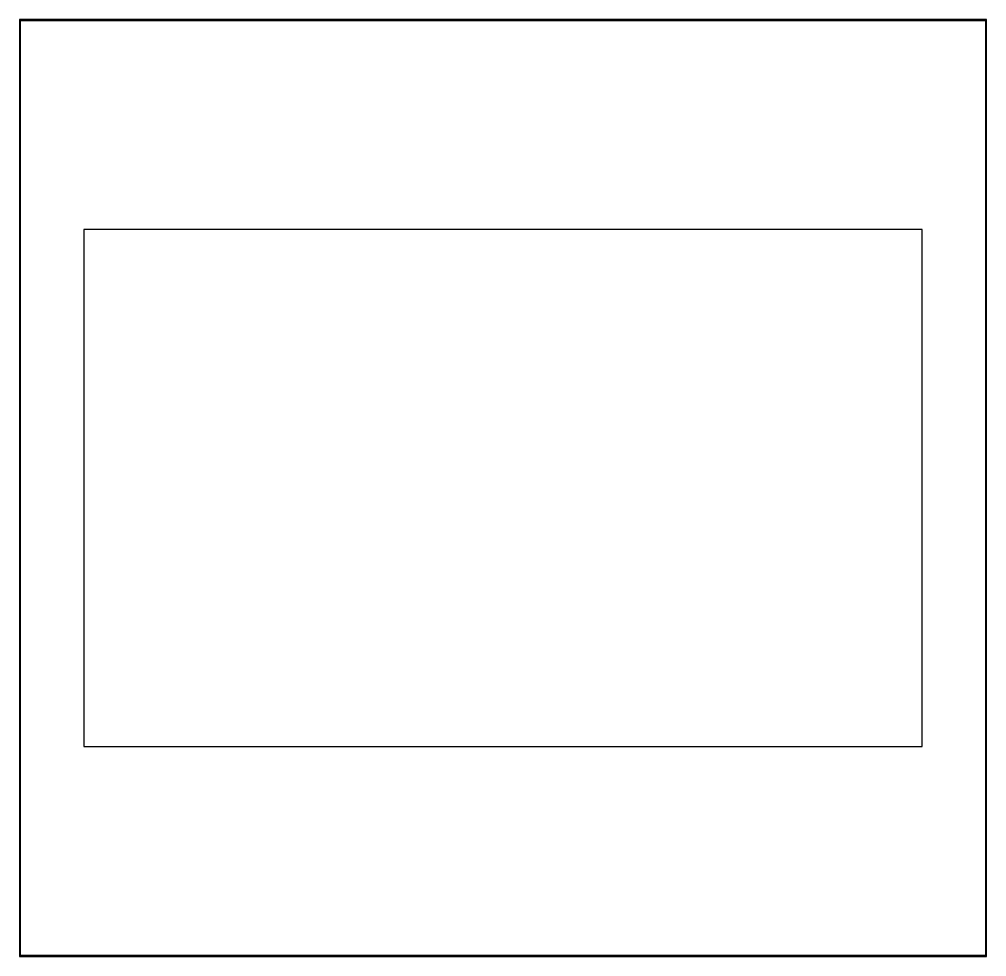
# Model space of a CAD drawing. Extents: x 0 to 7.86, y 0 to 7.62.
import ezdxf

# ---------------------------------------------------------------- set-up
doc = ezdxf.new("R2010")
doc.units = 0
doc.layers.add('Layer_1', color=7, linetype='CONTINUOUS')

msp = doc.modelspace()

# ---------------------------------------------------------------- linework, layer by layer
at = {"layer": 'Layer_1', "color": 7}
for points in [[(0, 7.615927), (0, 7.610924), (0, 0.000001), (7.858158, 0.000001), (7.858158, 7.615927), (0, 7.615927), (0, 7.615927)], [(0.010007, 7.605928), (7.848159, 7.605928), (7.848159, 0.010008), (0.010007, 0.010008), (0.010007, 7.605928), (0.010007, 7.605928)]]:
    msp.add_lwpolyline(points, close=True, dxfattribs=at)
msp.add_lwpolyline([(0.524196, 5.908695), (0.524196, 1.706234), (7.333962, 1.706234), (7.333962, 5.909694), (0.524196, 5.909694), (0.524196, 5.908695), (0.524196, 5.908695)], dxfattribs=at)

doc.saveas('drawing.dxf')
